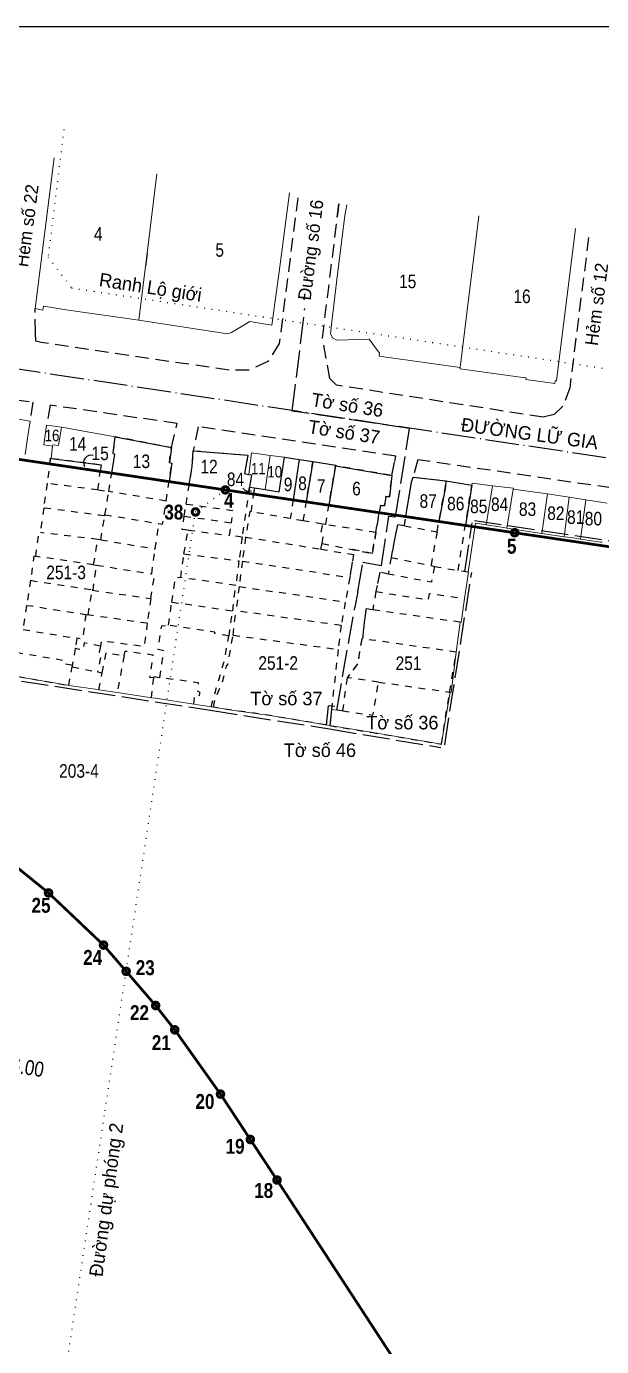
# Model space of a CAD drawing. Header units: metres. Extents: x 598397 to 599208, y 1190829 to 1191387.
# Drawn here: x 598908.2 to 598993.2, y 1191093.8 to 1191288.9 of the extents above; entities that cross this region are included whole.
import ezdxf
from ezdxf.enums import TextEntityAlignment as Align

# ---------------------------------------------------------------- set-up
doc = ezdxf.new("R2010")
doc.units = ezdxf.units.M
doc.header["$MEASUREMENT"] = 0
for name, pattern in [('1-1', [2, 1, -1]), ('1BANCONG_54', [0.55, 0, -0.5, 0.05]), ('1TIMDUONG', [13, 10, -1.4, 0.2, -1.4]), ('2-1', [3, 2, -1]), ('4-1', [5, 4, -1])]:
    doc.linetypes.add(name, pattern=pattern)
for name, color, linetype in [('A1-GHICHU', 7, 'Continuous'), ('dc36 - Default$0$10', 7, 'Continuous'), ('dc36 - Default$0$23', 7, 'Continuous'), ('dc36 - Default$0$57', 7, 'Continuous'), ('dc37 - Default$0$10', 7, 'Continuous'), ('dc37 - Default$0$23', 7, 'Continuous'), ('dc46 - Default$0$10', 7, 'Continuous'), ('dc46 - Default$0$57', 7, 'Continuous'), ('MANHGIOI', 7, 'Continuous'), ('MEPNHUA', 7, 'Continuous'), ('RANH', 7, 'Continuous')]:
    doc.layers.add(name, color=color, linetype=linetype)
for name, color, linetype, lineweight in [('GHICHU', 7, 'Continuous', 13), ('Level 28', 7, 'Continuous', 0), ('Level 58', 7, 'Continuous', 0)]:
    doc.layers.add(name, color=color, linetype=linetype, lineweight=lineweight)
doc.styles.add('VAPTIMN', font='VAVON__0.TTF')
doc.styles.add('VHELVCB', font='VNI-Helve-Condense-Bold_0.TTF')
doc.styles.add('VHELVCN', font='VNI-Helve-Condense_0.TTF')

msp = doc.modelspace()

# ---------------------------------------------------------------- linework, layer by layer
at = {"color": 2}
msp.add_line((598926.01, 1191255.36), (598925.77, 1191253.44), dxfattribs=at)
at = {"ltscale": 0.2}
for p, q in [((598937.58, 1191220.37), (598904.29, 1191225.3)), ((599006.61, 1191210.15), (598980.32, 1191214.05)), ((598919.58, 1191153.1), (598922.92, 1191149.22))]:
    msp.add_line(p, q, dxfattribs=at)
msp.add_lwpolyline([(599204.92, 1190909.19), (598919.42, 1190909.19), (598919.42, 1190936.19), (598794.03, 1190936.19), (598794.03, 1191288.88), (599204.92, 1191288.88)], dxfattribs=at)
at = {"color": 7, "ltscale": 0.2}
for points in [[(598920.8, 1191222.86), (598921.27, 1191225.64), (598920.99, 1191225.71), (598921, 1191225.81), (598921.32, 1191228.22), (598929.61, 1191226.62), (598929.32, 1191224.41), (598929.67, 1191224.32), (598929.27, 1191221.6)], [(598932.25, 1191221.16), (598932.69, 1191223.85), (598932.83, 1191226.17), (598940.89, 1191225.5), (598940.42, 1191222.78), (598941.05, 1191222.65), (598941.42, 1191222.58), (598941.15, 1191220.8), (598941.01, 1191219.86), (598941.15, 1191220.8), (598941.89, 1191220.68), (598941.76, 1191219.75)], [(598941.89, 1191220.68), (598943.46, 1191220.43), (598945.52, 1191220.1), (598946.33, 1191225.23), (598948.5, 1191224.88), (598947.58, 1191218.89)], [(598911.63, 1191224.21), (598911.74, 1191225.04), (598911.84, 1191225.01), (598919.21, 1191224.06), (598919.09, 1191223.11)], [(598948.5, 1191224.88), (598950.49, 1191224.58), (598949.54, 1191218.6)], [(598950.49, 1191224.58), (598953.89, 1191224.05), (598953.87, 1191223.93), (598953.33, 1191220.75), (598952.88, 1191218.11)], [(598953.87, 1191223.93), (598962.19, 1191222.5), (598961.81, 1191219.36), (598961.27, 1191219.38), (598961.07, 1191218), (598960.49, 1191218.07), (598960.31, 1191217.01)], [(598964.25, 1191216.42), (598965.07, 1191221.52), (598965.31, 1191222.27), (598970.13, 1191221.71), (598970.08, 1191220.82), (598969.13, 1191215.7)], [(598970.13, 1191221.71), (598974, 1191221.06), (598973.04, 1191215.12)]]:
    msp.add_lwpolyline(points, dxfattribs=at)
for centre, radius, start, end in [((598917.73, 1191224.39), 1.11, 73.355, 210.5134), ((598940.99, 1191221.13), 0.966, 210.1416, 298.9449)]:
    msp.add_arc(centre, radius, start, end, dxfattribs=at)
at = {"layer": 'A1-GHICHU', "linetype": '1TIMDUONG', "ltscale": 0.5, "elevation": 2.13, "flags": 128}
msp.add_lwpolyline([(598796.03, 1191255.01), (599128.14, 1191204.88)], dxfattribs=at)
at = {"layer": 'dc36 - Default$0$10', "color": 7, "linetype": 'Continuous', "lineweight": 0}
for p, q in [((598974, 1191221.06), (598970.13, 1191221.71)), ((598977.06, 1191220.98), (598976.12, 1191215.21)), ((598980.11, 1191220.48), (598979.17, 1191214.73)), ((598980.11, 1191220.48), (598985.18, 1191219.79)), ((598985.18, 1191219.79), (598984.31, 1191213.94)), ((598985.18, 1191219.79), (598988.39, 1191219.28)), ((598988.39, 1191219.28), (598987.61, 1191213.45)), ((598988.39, 1191219.28), (598990.83, 1191218.91)), ((598990.03, 1191213.1), (598990.83, 1191218.91)), ((598990.83, 1191218.91), (598993.99, 1191218.4)), ((598984.31, 1191213.94), (598979.17, 1191214.73)), ((598987.61, 1191213.45), (598984.31, 1191213.94)), ((598972.26, 1191200.81), (598971.7, 1191196.4))]:
    msp.add_line(p, q, dxfattribs=at)
at = {"layer": 'dc36 - Default$0$10', "color": 7, "linetype": 'Continuous', "lineweight": 0, "flags": 128}
for points in [[(598972.29, 1191238.46), (598960.31, 1191240.16), (598960.35, 1191240.59), (598958.84, 1191242.63), (598954.09, 1191242.49), (598953.44, 1191242.81), (598953.1, 1191243.42), (598953.29, 1191245.2), (598954.02, 1191251.04), (598955.21, 1191260.91), (598955.53, 1191262.53)], [(598972.29, 1191238.46), (598973.6, 1191249.3), (598974.62, 1191257.64), (598975.01, 1191260.87)], [(598972.29, 1191238.46), (598972.26, 1191238.26), (598980.81, 1191237.07), (598982.02, 1191236.95), (598981.97, 1191236.69), (598986.24, 1191236.09), (598986.32, 1191236.47), (598986.51, 1191236.48), (598989.33, 1191259.02)], [(598974, 1191221.06), (598974.05, 1191221.35), (598977.06, 1191220.98)], [(598977.06, 1191220.98), (598980.13, 1191220.62), (598980.11, 1191220.48)], [(598976.12, 1191215.21), (598974.54, 1191215.44), (598973.43, 1191208.22)], [(598979.17, 1191214.73), (598978.06, 1191214.91), (598976.12, 1191215.21)], [(598990.03, 1191213.1), (598988.6, 1191213.32), (598987.61, 1191213.45)], [(598993.25, 1191212.63), (598993, 1191212.67), (598990.03, 1191213.1)], [(598973.43, 1191208.22), (598973.48, 1191208.22), (598972.92, 1191204.31)], [(598972.92, 1191204.31), (598972.51, 1191201.42), (598972.42, 1191200.79), (598972.26, 1191200.81)]]:
    msp.add_lwpolyline(points, dxfattribs=at)
at = {"layer": 'dc36 - Default$0$23', "color": 7, "linetype": 'Continuous', "lineweight": 0}
for p, q in [((598962.19, 1191222.5), (598961.81, 1191219.36)), ((598961.27, 1191219.38), (598961.07, 1191218)), ((598961.81, 1191219.36), (598961.27, 1191219.38)), ((598961.07, 1191218), (598960.49, 1191218.07)), ((598953.24, 1191187.94), (598953.02, 1191185.54)), ((598954.03, 1191187.83), (598953.24, 1191187.94))]:
    msp.add_line(p, q, dxfattribs=at)
at = {"layer": 'dc36 - Default$0$57', "color": 172, "linetype": 'Continuous', "lineweight": 30, "true_color": 0x0000e1}
msp.add_line((598973.48, 1191208.22), (598973.43, 1191208.22), dxfattribs=at)
at = {"layer": 'dc37 - Default$0$10', "color": 7, "linetype": 'Continuous', "lineweight": 0}
for p, q in [((598912.27, 1191269.43), (598909.46, 1191247.17)), ((598927.46, 1191267.07), (598926.01, 1191255.36)), ((598945.55, 1191252.62), (598947.04, 1191264.28)), ((598925.77, 1191253.44), (598924.79, 1191245.44)), ((598944.45, 1191244.72), (598945.55, 1191252.62)), ((598909.46, 1191247.17), (598910.62, 1191246.95)), ((598910.62, 1191246.95), (598910.7, 1191247.54)), ((598910.7, 1191247.54), (598914.07, 1191247.01)), ((598914.07, 1191247.01), (598924.79, 1191245.44)), ((598924.79, 1191245.44), (598937.88, 1191243.43)), ((598938.47, 1191243.65), (598941.19, 1191245.28)), ((598941.19, 1191245.28), (598944.45, 1191244.72)), ((598937.88, 1191243.43), (598938.47, 1191243.65)), ((598921.32, 1191228.22), (598913.36, 1191229.64)), ((598912.05, 1191226.82), (598911.84, 1191225.01)), ((598943.46, 1191220.43), (598944.18, 1191225.48)), ((598944.18, 1191225.48), (598946.33, 1191225.23)), ((598946.33, 1191225.23), (598948.5, 1191224.88)), ((598950.49, 1191224.58), (598948.5, 1191224.88)), ((598941.15, 1191220.8), (598941.89, 1191220.68)), ((598941.89, 1191220.68), (598943.46, 1191220.43)), ((598935.46, 1191188.3), (598932.93, 1191188.69)), ((598935.85, 1191188.24), (598935.46, 1191188.3))]:
    msp.add_line(p, q, dxfattribs=at)
at = {"layer": 'dc37 - Default$0$10', "color": 7, "linetype": 'Continuous', "lineweight": 0, "flags": 128}
for points in [[(598900.15, 1191231.91), (598900.19, 1191231.98), (598905.65, 1191231.09), (598908.75, 1191230.55), (598908.39, 1191228.35), (598908.02, 1191225.6)], [(598913.36, 1191229.64), (598911.17, 1191229.96), (598910.77, 1191227.03), (598912.05, 1191226.82)], [(598913.36, 1191229.64), (598912.94, 1191226.92), (598912.09, 1191227.05), (598912.05, 1191226.82)], [(598941.05, 1191222.65), (598941.45, 1191225.87), (598944.18, 1191225.48)], [(598943.46, 1191220.43), (598945.52, 1191220.1), (598946.33, 1191225.23)], [(598950.49, 1191224.58), (598953.89, 1191224.05), (598953.87, 1191223.93)], [(598941.05, 1191222.65), (598941.42, 1191222.58), (598941.15, 1191220.8)], [(598926.65, 1191189.63), (598925.16, 1191189.87), (598921.61, 1191190.43)], [(598932.93, 1191188.69), (598927.27, 1191189.57), (598926.65, 1191189.63)]]:
    msp.add_lwpolyline(points, dxfattribs=at)
at = {"layer": 'dc37 - Default$0$23', "color": 7, "linetype": 'Continuous', "lineweight": 0}
msp.add_line((598965.31, 1191222.27), (598965.07, 1191221.52), dxfattribs=at)
at = {"layer": 'dc46 - Default$0$10', "color": 7, "linetype": 'Continuous', "lineweight": 0, "flags": 128}
for points in [[(598959.1, 1191184.55), (598969.5, 1191182.8), (598969.92, 1191185.31), (598970.79, 1191190.47), (598970.93, 1191190.45), (598971.7, 1191196.4), (598972.26, 1191200.81), (598972.42, 1191200.79), (598972.51, 1191201.42), (598972.92, 1191204.31), (598973.48, 1191208.22), (598973.43, 1191208.22), (598974.54, 1191215.44), (598976.12, 1191215.21), (598978.06, 1191214.91), (598979.17, 1191214.73), (598984.31, 1191213.94), (598987.61, 1191213.45), (598988.6, 1191213.32), (598990.03, 1191213.1), (598993, 1191212.67), (598993.25, 1191212.63)], [(598906.46, 1191192.87), (598914.33, 1191191.51), (598914.45, 1191191.49), (598918.74, 1191190.88), (598918.9, 1191190.85), (598921.61, 1191190.43), (598925.16, 1191189.87), (598926.65, 1191189.63), (598927.27, 1191189.57), (598932.93, 1191188.69), (598935.46, 1191188.3), (598935.85, 1191188.24), (598938.89, 1191187.79), (598944.51, 1191186.97), (598953.02, 1191185.54), (598959.1, 1191184.55)]]:
    msp.add_lwpolyline(points, dxfattribs=at)
at = {"layer": 'dc46 - Default$0$57', "color": 172, "linetype": 'Continuous', "lineweight": 30, "true_color": 0x0000e1}
msp.add_line((598973.48, 1191208.22), (598973.43, 1191208.22), dxfattribs=at)
at = {"layer": 'GHICHU', "color": 6, "lineweight": 13, "const_width": 0.968, "flags": 128}
for points in [[(598937.37, 1191220.37, 1), (598937.8, 1191220.37, 1)], [(598932.95, 1191217.12, 1), (598933.39, 1191217.12, 1)], [(598980.1, 1191214.05, 1), (598980.54, 1191214.05, 1)], [(598911.24, 1191160.81, 1), (598911.68, 1191160.81, 1)], [(598919.36, 1191153.1, 1), (598919.8, 1191153.1, 1)], [(598922.7, 1191149.22, 1), (598923.14, 1191149.22, 1)], [(598927.06, 1191144.17, 1), (598927.5, 1191144.17, 1)], [(598929.88, 1191140.58, 1), (598930.32, 1191140.58, 1)], [(598936.64, 1191131.07, 1), (598937.08, 1191131.07, 1)], [(598941.05, 1191124.37, 1), (598941.49, 1191124.37, 1)], [(598944.99, 1191118.38, 1), (598945.43, 1191118.38, 1)]]:
    msp.add_lwpolyline(points, format="xyb", close=True, dxfattribs=at)
at = {"layer": 'GHICHU', "ltscale": 0.2}
msp.add_lwpolyline([(598920.49, 1191133.16, 0, 0.39, 0), (598919.52, 1191133.31, 0, 0, 0), (598918.56, 1191133.46, 0, 0, 0)], format="xyseb", dxfattribs=at)
at = {"layer": 'MANHGIOI', "color": 4, "linetype": '4-1'}
for p, q in [((598947.47, 1191232.03), (598949.32, 1191247.18)), ((598964.79, 1191229.43), (598947.47, 1191232.03)), ((598962.72, 1191216.4), (598964.79, 1191229.43)), ((598960.65, 1191209.2), (598961.74, 1191216.48)), ((598961.74, 1191216.48), (598962.72, 1191216.4)), ((598972.94, 1191208.3), (598974.05, 1191215.52)), ((598974.37, 1191215.84), (598996.38, 1191212.54)), ((598957.14, 1191205.36), (598957.9, 1191209.71)), ((598957.9, 1191209.71), (598960.65, 1191209.2)), ((598969.99, 1191182.72), (598973.97, 1191208.15)), ((598957.14, 1191205.36), (598956.71, 1191202.98)), ((598954.03, 1191187.83), (598956.71, 1191202.98)), ((598892.64, 1191194.41), (598935.38, 1191187.81)), ((598952.52, 1191185.59), (598952.81, 1191188.47)), ((598953.75, 1191188.34), (598952.81, 1191188.47)), ((598935.38, 1191187.81), (598952.94, 1191185.05)), ((598952.94, 1191185.05), (598969.42, 1191182.31))]:
    msp.add_line(p, q, dxfattribs=at)
at = {"layer": 'MEPNHUA', "color": 3, "linetype": '2-1'}
for p, q in [((598948.27, 1191263.54), (598945.55, 1191242.03)), ((598948.27, 1191263.54), (598945.55, 1191242.03)), ((598951.92, 1191242.81), (598954.38, 1191262.71)), ((598951.92, 1191242.81), (598954.37, 1191262.71)), ((598991.24, 1191257.67), (598988.45, 1191235.47)), ((598909.55, 1191243.59), (598909.46, 1191247.17)), ((598909.6, 1191242.37), (598909.55, 1191243.59)), ((598953.01, 1191236.86), (598951.92, 1191242.81)), ((598953.01, 1191236.86), (598951.92, 1191242.81)), ((598910.39, 1191242.15), (598909.6, 1191242.37)), ((598938.14, 1191238.06), (598910.39, 1191242.15)), ((598945.55, 1191242.03), (598943.84, 1191239.36)), ((598943.84, 1191239.36), (598941.06, 1191238.09)), ((598941.06, 1191238.09), (598938.14, 1191238.06)), ((598891.74, 1191235.7), (598909.13, 1191233.35)), ((598954, 1191235.85), (598953.01, 1191236.86)), ((598954, 1191235.85), (598953.01, 1191236.86)), ((598984.55, 1191231.11), (598954, 1191235.85)), ((598988.45, 1191235.47), (598987.46, 1191232.76)), ((598909.13, 1191233.35), (598908.75, 1191230.55)), ((598911.68, 1191232.9), (598911.17, 1191229.96)), ((598930.45, 1191230.19), (598911.68, 1191232.9)), ((598986.18, 1191231.54), (598984.55, 1191231.11)), ((598987.46, 1191232.76), (598986.18, 1191231.54)), ((598929.61, 1191226.62), (598930.45, 1191230.19)), ((598933.57, 1191229.72), (598932.83, 1191226.17)), ((598962.77, 1191225.35), (598933.57, 1191229.72)), ((598962.19, 1191222.5), (598962.77, 1191225.35)), ((598962.61, 1191224.58), (598962.77, 1191225.35)), ((598965.99, 1191224.84), (598965.31, 1191222.27)), ((598965.99, 1191224.84), (598965.31, 1191222.27)), ((599000.5, 1191219.8), (598965.99, 1191224.84)), ((598966.66, 1191224.74), (598965.99, 1191224.84))]:
    msp.add_line(p, q, dxfattribs=at)
at = {"layer": 'RANH', "color": 3, "linetype": '1-1'}
for p, q in [((598911.25, 1191221.35), (598910.74, 1191217.71)), ((598918.74, 1191220.36), (598911.25, 1191221.35)), ((598918.74, 1191220.36), (598920.35, 1191220.14)), ((598928.85, 1191218.73), (598920.35, 1191220.14)), ((598941.15, 1191220.8), (598940.06, 1191213.41)), ((598910.74, 1191217.71), (598910.25, 1191214.07)), ((598931.51, 1191216.51), (598931.78, 1191218.28)), ((598960.49, 1191218.07), (598959.8, 1191214.09)), ((598919.18, 1191213), (598919.75, 1191216.52)), ((598919.78, 1191216.71), (598919.75, 1191216.52)), ((598919.78, 1191216.71), (598927.76, 1191215.4)), ((598931.51, 1191216.51), (598938.42, 1191215.5)), ((598947.16, 1191216.14), (598941.39, 1191217.13)), ((598949.09, 1191215.8), (598947.16, 1191216.14)), ((598951.95, 1191215.32), (598949.09, 1191215.8)), ((598918.74, 1191213.05), (598910.25, 1191214.07)), ((598927.21, 1191211.66), (598927.76, 1191215.4)), ((598931.46, 1191210.91), (598932.07, 1191214.43)), ((598932.07, 1191214.43), (598938.17, 1191213.65)), ((598940.06, 1191213.41), (598938.17, 1191213.65)), ((598952.4, 1191215.24), (598951.95, 1191215.32)), ((598959.8, 1191214.09), (598952.4, 1191215.24)), ((598959.8, 1191214.09), (598959.3, 1191210.96)), ((598963.01, 1191215.23), (598962.06, 1191210.36)), ((598964.03, 1191215.07), (598963.01, 1191215.23)), ((598964.03, 1191215.07), (598968.85, 1191214.18)), ((598919.18, 1191213), (598918.74, 1191213.05)), ((598919.18, 1191213), (598927.21, 1191211.66)), ((598926.7, 1191207.97), (598927.21, 1191211.66)), ((598940.06, 1191213.41), (598939.59, 1191209.89)), ((598940.57, 1191213.4), (598940.1, 1191209.83)), ((598940.57, 1191213.4), (598951.67, 1191211.62)), ((598951.67, 1191211.62), (598951.9, 1191212.45)), ((598918.12, 1191209.3), (598909.56, 1191210.55)), ((598930.98, 1191207.42), (598931.46, 1191210.91)), ((598931.46, 1191210.91), (598939.59, 1191209.89)), ((598939.59, 1191209.89), (598939.12, 1191206.27)), ((598940.1, 1191209.83), (598939.61, 1191206.11)), ((598940.1, 1191209.83), (598955.97, 1191207.44)), ((598956.49, 1191210.81), (598955.97, 1191207.44)), ((598959.3, 1191210.96), (598956.31, 1191211.56)), ((598962.06, 1191210.36), (598961.63, 1191207.93)), ((598962.06, 1191210.36), (598961.63, 1191207.93)), ((598962.06, 1191210.36), (598967.95, 1191209.18)), ((598918.12, 1191209.3), (598918.57, 1191209.23)), ((598960.38, 1191208.23), (598959.8, 1191205.37)), ((598961.63, 1191207.93), (598960.38, 1191208.23)), ((598967.95, 1191209.18), (598968.46, 1191209.07)), ((598968.46, 1191209.07), (598971.96, 1191208.47)), ((598973.43, 1191208.22), (598971.96, 1191208.47)), ((598908.81, 1191207.02), (598908.21, 1191203.31)), ((598939.12, 1191206.27), (598930.98, 1191207.42)), ((598938.66, 1191202.51), (598939.12, 1191206.27)), ((598939.61, 1191206.11), (598939.14, 1191202.51)), ((598939.61, 1191206.11), (598955.3, 1191203.8)), ((598955.97, 1191207.44), (598955.3, 1191203.8)), ((598955.97, 1191207.44), (598955.3, 1191203.8)), ((598917.94, 1191205.64), (598917.92, 1191205.54)), ((598917.92, 1191205.54), (598926.58, 1191204.33)), ((598926.58, 1191204.33), (598926.04, 1191200.66)), ((598929.17, 1191200.36), (598929.66, 1191203.8)), ((598929.66, 1191203.8), (598938.66, 1191202.51)), ((598955.3, 1191203.8), (598954.67, 1191200.33)), ((598955.3, 1191203.8), (598954.67, 1191200.33)), ((598959.8, 1191205.37), (598959.36, 1191202.63)), ((598959.8, 1191205.37), (598959.36, 1191202.63)), ((598908.21, 1191203.31), (598907.69, 1191199.73)), ((598916.97, 1191201.95), (598917.3, 1191201.89)), ((598926.04, 1191200.66), (598917.3, 1191201.89)), ((598938.71, 1191198.89), (598939.14, 1191202.51)), ((598954.67, 1191200.33), (598939.14, 1191202.51)), ((598958.33, 1191202.78), (598957.82, 1191198.38)), ((598959.36, 1191202.63), (598958.33, 1191202.78)), ((598954.67, 1191200.33), (598954.24, 1191196.81)), ((598954.67, 1191200.33), (598954.24, 1191196.81)), ((598915.66, 1191198.45), (598915.4, 1191196.93)), ((598938.71, 1191198.89), (598954.24, 1191196.81)), ((598957.73, 1191198.38), (598957.12, 1191194.67)), ((598957.82, 1191198.38), (598957.73, 1191198.38)), ((598915.4, 1191196.93), (598914.97, 1191194.44)), ((598954.24, 1191196.81), (598953.24, 1191187.94)), ((598970.7, 1191190.49), (598971.7, 1191196.4)), ((598914.45, 1191191.49), (598914.93, 1191194.22)), ((598914.97, 1191194.44), (598914.93, 1191194.22)), ((598914.93, 1191194.22), (598918.69, 1191193.48)), ((598922.61, 1191195.88), (598921.61, 1191190.43)), ((598957.12, 1191194.67), (598955.58, 1191192.62)), ((598918.69, 1191193.48), (598919.39, 1191193.35)), ((598918.9, 1191190.85), (598919.39, 1191193.35)), ((598926.65, 1191189.63), (598927.01, 1191192.63)), ((598955.58, 1191192.62), (598954.87, 1191187.7)), ((598955.58, 1191192.62), (598954.87, 1191187.7)), ((598960.19, 1191191.97), (598970.7, 1191190.49)), ((598969.5, 1191182.8), (598970.7, 1191190.49)), ((598953.24, 1191187.94), (598953.02, 1191185.54)), ((598954.87, 1191187.7), (598954.03, 1191187.83)), ((598953.02, 1191185.54), (598959.1, 1191184.55)), ((598959.1, 1191184.55), (598969.5, 1191182.8))]:
    msp.add_line(p, q, dxfattribs=at)
at = {"layer": 'RANH', "color": 20, "linetype": '1BANCONG_54', "ltscale": 2}
for points in [[(598913.72, 1191273.66), (598911.39, 1191254.79), (598914.86, 1191250.22), (599103.69, 1191221.71), (599106.56, 1191224.97), (599099.53, 1191249.83)], [(598910.33, 1191065.84), (598919.8, 1191128.58), (598932.36, 1191211.74), (598933.17, 1191217.12), (598937.72, 1191220.48), (599105.17, 1191195.2), (599111.46, 1191189.63), (599179.83, 1190946.94), (599182.71, 1190936.5)]]:
    msp.add_lwpolyline(points, dxfattribs=at)
at = {"layer": 'RANH', "color": 1, "lineweight": 35, "const_width": 0.4}
msp.add_lwpolyline([(599170.95, 1190968.46), (599132.13, 1191106.03), (599112.38, 1191176.23), (599080.39, 1191199.23), (598847.89, 1191233.65), (598827.64, 1191236.69), (598823.52, 1191198.45), (598831.69, 1191197.57), (598851.83, 1191193.58), (598863.4, 1191189.82), (598872.3, 1191185.72), (598877.69, 1191183.09), (598884.68, 1191179.48), (598891.98, 1191175.13), (598898.52, 1191170.77), (598905.36, 1191165.76), (598911.46, 1191160.81), (598919.58, 1191153.1), (598927.28, 1191144.17), (598930.1, 1191140.58), (598936.86, 1191131.07), (598941.27, 1191124.37), (598945.21, 1191118.38), (598982.83, 1191060.69)], dxfattribs=at)
at = {"layer": 'RANH', "color": 3, "linetype": '1-1', "flags": 128}
for points in [[(598920.35, 1191220.14), (598921.27, 1191225.64), (598920.99, 1191225.71), (598921, 1191225.81), (598921.32, 1191228.22)], [(598928.85, 1191218.73), (598929.67, 1191224.32), (598929.32, 1191224.41), (598929.61, 1191226.62), (598921.32, 1191228.22)], [(598931.78, 1191218.28), (598932.69, 1191223.85), (598932.83, 1191226.17), (598940.89, 1191225.5), (598940.42, 1191222.78), (598941.05, 1191222.65)], [(598911.84, 1191225.01), (598911.74, 1191225.04), (598911.25, 1191221.35)], [(598918.74, 1191220.36), (598918.74, 1191220.39), (598919.21, 1191224.06), (598911.84, 1191225.01)], [(598948.5, 1191224.88), (598947.19, 1191216.34), (598947.16, 1191216.14)], [(598949.09, 1191215.8), (598949.13, 1191216.03), (598950.49, 1191224.58)], [(598952.4, 1191215.24), (598953.33, 1191220.75), (598953.87, 1191223.93)], [(598959.8, 1191214.09), (598960.49, 1191218.07), (598961.07, 1191218), (598961.27, 1191219.38), (598961.81, 1191219.36), (598962.19, 1191222.5), (598953.87, 1191223.93)], [(598964.03, 1191215.07), (598964.05, 1191215.22), (598965.07, 1191221.52), (598965.31, 1191222.27), (598970.13, 1191221.71)], [(598968.85, 1191214.18), (598970.08, 1191220.82), (598970.13, 1191221.71)], [(598919.78, 1191216.71), (598920.32, 1191219.89), (598920.35, 1191220.14)], [(598941.39, 1191217.13), (598941.42, 1191217.33), (598941.89, 1191220.68)], [(598971.96, 1191208.47), (598972.82, 1191213.77), (598974, 1191221.06)], [(598919.75, 1191216.52), (598918.94, 1191216.63), (598910.74, 1191217.71)], [(598927.76, 1191215.4), (598928.31, 1191215.31), (598928.85, 1191218.73)], [(598931.78, 1191218.28), (598938.64, 1191217.34), (598938.42, 1191215.5)], [(598932.07, 1191214.43), (598931.2, 1191214.54), (598931.51, 1191216.51)], [(598938.17, 1191213.65), (598938.28, 1191214.26), (598938.42, 1191215.5)], [(598941.39, 1191217.13), (598941.18, 1191217.17), (598940.8, 1191214.84), (598940.57, 1191213.4)], [(598909.56, 1191210.55), (598910.06, 1191214.09), (598910.25, 1191214.07)], [(598951.9, 1191212.45), (598952.13, 1191213.97), (598951.73, 1191214.05), (598951.94, 1191215.25), (598951.95, 1191215.32)], [(598951.9, 1191212.45), (598959.3, 1191210.96), (598959.8, 1191214.09)], [(598964.03, 1191215.07), (598963.01, 1191215.23), (598962.06, 1191210.36)], [(598968.85, 1191214.18), (598968.09, 1191209.92), (598967.95, 1191209.18)], [(598918.12, 1191209.3), (598918.71, 1191212.85), (598918.74, 1191213.05)], [(598951.67, 1191211.62), (598956.49, 1191210.81), (598955.97, 1191207.44)], [(598909.56, 1191210.55), (598909.28, 1191210.57), (598908.81, 1191207.02)], [(598917.94, 1191205.64), (598918.04, 1191205.62), (598918.57, 1191209.23)], [(598918.57, 1191209.23), (598918.82, 1191209.2), (598926.7, 1191207.97)], [(598926.58, 1191204.33), (598927.13, 1191207.9), (598926.7, 1191207.97)], [(598961.63, 1191207.93), (598960.38, 1191208.23), (598959.8, 1191205.37)], [(598968.46, 1191209.07), (598968.32, 1191208.35), (598968.04, 1191206.88), (598968.01, 1191206.72), (598961.63, 1191207.93)], [(598908.81, 1191207.02), (598909.45, 1191206.91), (598917.94, 1191205.64)], [(598929.66, 1191203.8), (598930.24, 1191207.48), (598930.98, 1191207.42)], [(598917.3, 1191201.89), (598917.67, 1191204.1), (598917.88, 1191205.32), (598917.92, 1191205.54)], [(598959.8, 1191205.37), (598961.08, 1191205.14), (598962.27, 1191204.96), (598967.19, 1191204.18), (598967.58, 1191204.12), (598967.73, 1191205.06), (598972.92, 1191204.31)], [(598908.21, 1191203.31), (598908.93, 1191203.22), (598916.97, 1191201.95)], [(598916.97, 1191201.95), (598916.88, 1191201.28), (598916.48, 1191198.32), (598915.66, 1191198.45)], [(598938.07, 1191198.8), (598938.13, 1191198.79), (598938.19, 1191199.22), (598938.66, 1191202.51)], [(598959.36, 1191202.63), (598958.33, 1191202.78), (598957.82, 1191198.38)], [(598972.26, 1191200.81), (598961.85, 1191202.29), (598959.36, 1191202.63)], [(598926.04, 1191200.66), (598925.57, 1191197.2), (598919.26, 1191198.06), (598919.12, 1191197.29)], [(598927.91, 1191192.62), (598928.47, 1191196.61), (598927.63, 1191196.78), (598928.17, 1191200.27), (598929.17, 1191200.36)], [(598938.07, 1191198.8), (598936.01, 1191199.15), (598936.04, 1191199.35), (598929.17, 1191200.36)], [(598907.69, 1191199.73), (598915.52, 1191198.47), (598915.66, 1191198.45)], [(598935.46, 1191188.3), (598937.46, 1191195.27), (598938.07, 1191198.8)], [(598935.85, 1191188.24), (598936.04, 1191189.43), (598937.15, 1191192.01), (598937.78, 1191194.52), (598937.95, 1191194.49), (598938.71, 1191198.89)], [(598957.82, 1191198.38), (598957.73, 1191198.38), (598957.12, 1191194.67), (598955.58, 1191192.62)], [(598971.7, 1191196.4), (598959.23, 1191198.18), (598957.82, 1191198.38)], [(598906.92, 1191196.27), (598906.46, 1191192.87), (598914.33, 1191191.51), (598914.45, 1191191.49)], [(598914.97, 1191194.44), (598914.84, 1191194.46), (598913.45, 1191194.7), (598913.53, 1191195.18), (598906.92, 1191196.27)], [(598919.12, 1191197.29), (598916.72, 1191197.77), (598916.54, 1191196.68), (598915.4, 1191196.93)], [(598919.12, 1191197.29), (598918.93, 1191196.4), (598919.29, 1191196.29), (598918.69, 1191193.48)], [(598919.39, 1191193.35), (598919.96, 1191196.32), (598922.61, 1191195.88)], [(598922.61, 1191195.88), (598922.77, 1191196.56), (598926.88, 1191196.01), (598926.39, 1191192.69), (598927.01, 1191192.63)], [(598954.24, 1191196.81), (598953.24, 1191187.94), (598953.02, 1191185.54), (598944.51, 1191186.97), (598938.89, 1191187.79), (598935.85, 1191188.24)], [(598927.91, 1191192.62), (598927.03, 1191192.75), (598927.01, 1191192.63)], [(598932.93, 1191188.69), (598933.02, 1191189.78), (598933.62, 1191189.66), (598933.84, 1191190.44), (598933.5, 1191190.56), (598933.62, 1191191.87), (598927.91, 1191192.62)], [(598960.19, 1191191.97), (598958.35, 1191192.23), (598955.58, 1191192.62)], [(598954.87, 1191187.7), (598959.38, 1191187.09), (598959.86, 1191189.95), (598960.19, 1191191.97)]]:
    msp.add_lwpolyline(points, dxfattribs=at)

# ---------------------------------------------------------------- texts
at = {"color": 2, "style": 'VHELVCN'}
for s, height, p in [('4', 2, (598918.17, 1191258.21)), ('5', 2, (598936.1, 1191255.84)), ('15', 2, (598963.24, 1191251.19)), ('16', 2, (598980.13, 1191248.98)), ('16', 1.7, (598910.89, 1191228.42)), ('14', 2, (598914.48, 1191227.17)), ('15', 2, (598917.81, 1191225.78)), ('13', 2, (598923.91, 1191224.6)), ('12', 2, (598933.9, 1191223.82)), ('11', 1.7, (598941.36, 1191223.52)), ('10', 1.7, (598943.79, 1191223.06)), ('84', 2, (598937.8, 1191221.94)), ('9', 2, (598946.21, 1191221.19)), ('8', 2, (598948.34, 1191221.35)), ('7', 2, (598951.1, 1191220.96)), ('6', 2, (598956.31, 1191220.57)), ('87', 2, (598966.27, 1191218.72)), ('86', 2, (598970.34, 1191218.35)), ('85', 2, (598973.74, 1191217.94)), ('84', 2, (598976.82, 1191218.25)), ('83', 2, (598980.95, 1191217.53)), ('82', 2, (598985.13, 1191216.93)), ('81', 2, (598988.06, 1191216.35)), ('80', 2, (598990.68, 1191216.13))]:
    msp.add_text(s, height=height, dxfattribs=at).set_placement(p, align=Align.MIDDLE_LEFT)
for s, p in [('251-3', (598914.05, 1191208.18)), ('251-2', (598945.38, 1191194.79)), ('251', (598964.64, 1191194.76)), ('203-4', (598915.95, 1191178.84))]:
    msp.add_text(s, height=2, dxfattribs=at).set_placement(p, align=Align.MIDDLE_CENTER)
at = {"layer": 'GHICHU', "color": 6, "ltscale": 0.2, "style": 'VHELVCB'}
for s, p in [('4', (598938.1, 1191218.84)), ('38', (598929.97, 1191217.09)), ('5', (598979.88, 1191212.03)), ('25', (598910.35, 1191158.98)), ('24', (598917.98, 1191151.29)), ('23', (598925.74, 1191149.76)), ('22', (598924.89, 1191143.13)), ('21', (598928.12, 1191138.7)), ('20', (598934.56, 1191129.99)), ('19', (598939.02, 1191123.36)), ('18', (598943.24, 1191116.83))]:
    msp.add_text(s, height=2.2, dxfattribs=at).set_placement(p, align=Align.MIDDLE)
at = {"layer": 'GHICHU', "ltscale": 0.2, "style": 'VHELVCN'}
msp.add_text('26.00', height=2.2, rotation=351.2216, dxfattribs=at).set_placement((598907.64, 1191135.15), align=Align.MIDDLE)
at = {"layer": 'Level 28', "color": 62, "linetype": 'Continuous', "lineweight": 0, "style": 'VAPTIMN'}
for s, rotation, p in [('Ranh Loä giôùi', 351.2105, (598926.52, 1191250.32)), ('ÑÖÔØNG LÖÕ GIA', 352.3134, (598982.53, 1191228.7)), ('Ñöôøng döï phoùng 2', 82.2007, (598919.97, 1191115.46))]:
    msp.add_text(s, height=2, rotation=rotation, dxfattribs=at).set_placement(p, align=Align.MIDDLE_CENTER)
at = {"layer": 'Level 58', "color": 3, "linetype": 'Continuous', "lineweight": 0, "style": 'VAPTIMN'}
for s, height, rotation, p in [('Heûm soá 22', 1.9, 82.6283, (598908.43, 1191253.22)), ('Ñöôøng soá 16', 1.9, 82.6283, (598950.17, 1191248.31)), ('Heûm soá 12', 1.9, 82.6283, (598992.58, 1191241.6)), ('Tôø soá 36', 2, 351.0189, (598950.18, 1191232.77)), ('Tôø soá 37', 2, 351.0189, (598949.69, 1191228.78))]:
    msp.add_text(s, height=height, rotation=rotation, dxfattribs=at).set_placement(p)
for s, p in [('Tôø soá 37', (598941.26, 1191188.54)), ('Tôø soá 36', (598958.39, 1191184.98)), ('Tôø soá 46', (598946.21, 1191180.9))]:
    msp.add_text(s, height=2, dxfattribs=at).set_placement(p)

doc.saveas('drawing.dxf')
